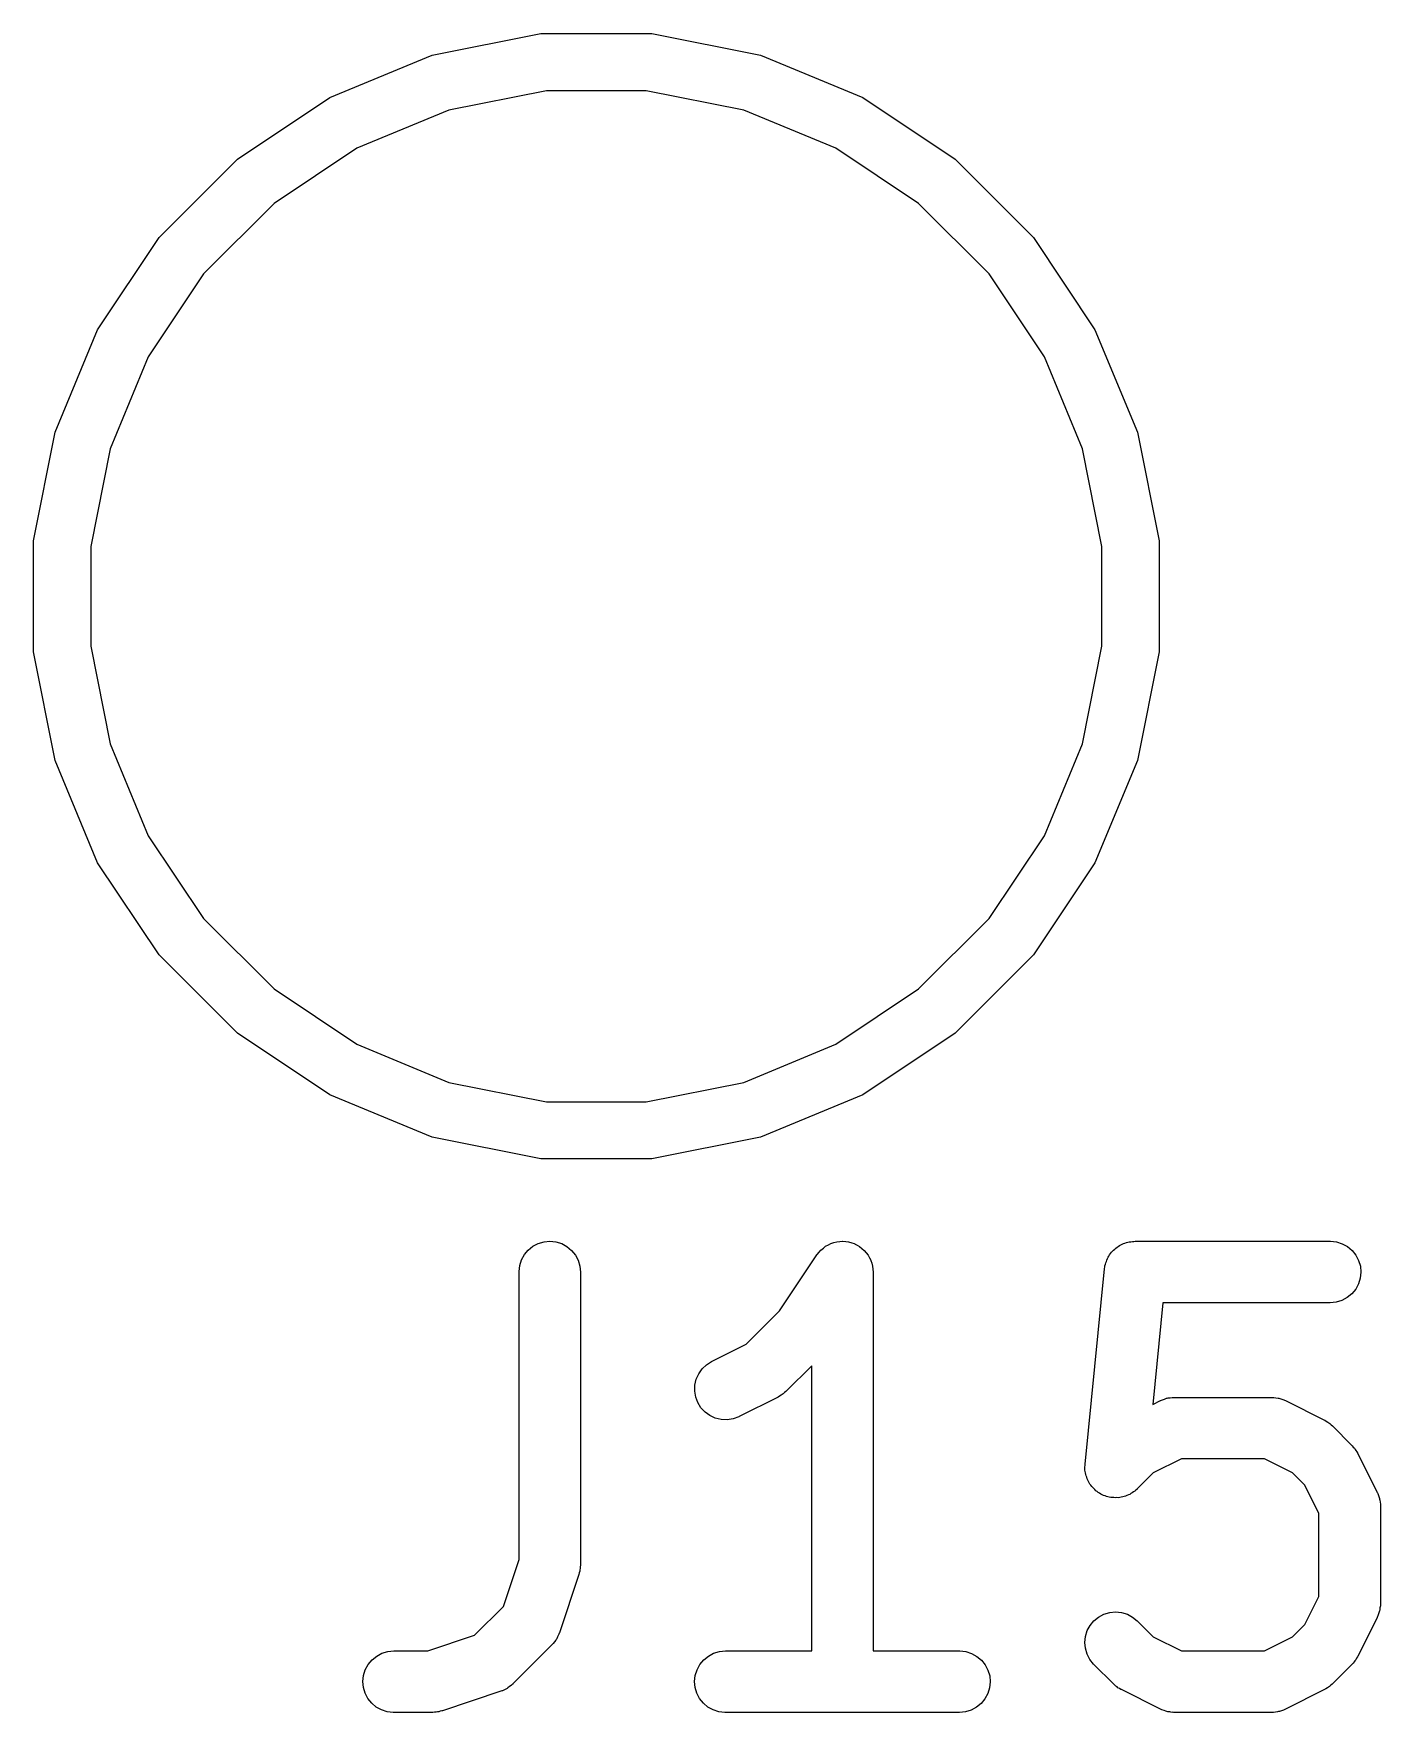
# Model space of a CAD drawing. Extents: x 4.1 to 76.2, y 7.7 to 62.
# Drawn here: x 19.048 to 22.335, y 20.288 to 24.386 of the extents above; entities that cross this region are included whole.
import ezdxf

# ---------------------------------------------------------------- set-up
doc = ezdxf.new("R2010")
doc.units = 0
doc.layers.add('BLACK', color=7, linetype='CONTINUOUS')

msp = doc.modelspace()

# ---------------------------------------------------------------- linework, layer by layer
at = {"layer": 'BLACK', "linetype": 'CONTINUOUS'}
for p, q in [((20.021, 24.333), (20.2863, 24.3858)), ((20.2863, 24.3858), (20.5569, 24.3858)), ((20.5569, 24.3858), (20.8222, 24.333)), ((19.7711, 24.2295), (20.021, 24.333)), ((20.8222, 24.333), (21.0721, 24.2295)), ((19.5461, 24.0792), (19.7711, 24.2295)), ((20.3001, 24.2464), (20.0616, 24.199)), ((20.5431, 24.2464), (20.3001, 24.2464)), ((20.7816, 24.199), (20.5431, 24.2464)), ((21.0721, 24.2295), (21.2971, 24.0792)), ((20.0616, 24.199), (19.8371, 24.106)), ((21.0061, 24.106), (20.7816, 24.199)), ((19.8371, 24.106), (19.635, 23.9709)), ((21.2082, 23.9709), (21.0061, 24.106)), ((19.3548, 23.8879), (19.5461, 24.0792)), ((21.2971, 24.0792), (21.4884, 23.8879)), ((19.635, 23.9709), (19.4631, 23.799)), ((21.3801, 23.799), (21.2082, 23.9709)), ((19.2045, 23.6629), (19.3548, 23.8879)), ((21.4884, 23.8879), (21.6387, 23.6629)), ((19.4631, 23.799), (19.328, 23.5969)), ((21.5152, 23.5969), (21.3801, 23.799)), ((19.101, 23.413), (19.2045, 23.6629)), ((21.6387, 23.6629), (21.7422, 23.413)), ((19.328, 23.5969), (19.235, 23.3724)), ((21.6082, 23.3724), (21.5152, 23.5969)), ((19.0482, 23.1477), (19.101, 23.413)), ((21.7422, 23.413), (21.795, 23.1477)), ((19.235, 23.3724), (19.1876, 23.1339)), ((21.6556, 23.1339), (21.6082, 23.3724)), ((19.0482, 22.8771), (19.0482, 23.1477)), ((19.1876, 23.1339), (19.1876, 22.8909)), ((21.6556, 22.8909), (21.6556, 23.1339)), ((21.795, 23.1477), (21.795, 22.8771)), ((19.101, 22.6118), (19.0482, 22.8771)), ((19.1876, 22.8909), (19.235, 22.6524)), ((21.6082, 22.6524), (21.6556, 22.8909)), ((21.795, 22.8771), (21.7422, 22.6118)), ((19.235, 22.6524), (19.328, 22.4279)), ((21.5152, 22.4279), (21.6082, 22.6524)), ((19.2045, 22.3619), (19.101, 22.6118)), ((21.7422, 22.6118), (21.6387, 22.3619)), ((19.328, 22.4279), (19.4631, 22.2258)), ((21.3801, 22.2258), (21.5152, 22.4279)), ((19.3548, 22.1369), (19.2045, 22.3619)), ((21.6387, 22.3619), (21.4884, 22.1369)), ((19.4631, 22.2258), (19.635, 22.0539)), ((21.2082, 22.0539), (21.3801, 22.2258)), ((19.5461, 21.9456), (19.3548, 22.1369)), ((21.4884, 22.1369), (21.2971, 21.9456)), ((19.635, 22.0539), (19.8371, 21.9188)), ((21.0061, 21.9188), (21.2082, 22.0539)), ((19.7711, 21.7953), (19.5461, 21.9456)), ((21.2971, 21.9456), (21.0721, 21.7953)), ((19.8371, 21.9188), (20.0616, 21.8258)), ((20.7816, 21.8258), (21.0061, 21.9188)), ((20.0616, 21.8258), (20.3001, 21.7784)), ((20.5431, 21.7784), (20.7816, 21.8258)), ((20.021, 21.6918), (19.7711, 21.7953)), ((20.3001, 21.7784), (20.5431, 21.7784)), ((21.0721, 21.7953), (20.8222, 21.6918)), ((20.2863, 21.639), (20.021, 21.6918)), ((20.8222, 21.6918), (20.5569, 21.639)), ((20.5569, 21.639), (20.2863, 21.639)), ((20.267, 21.4257), (20.2799, 21.4325)), ((20.2799, 21.4325), (20.294, 21.4366)), ((20.294, 21.4366), (20.3086, 21.4379)), ((20.3086, 21.4379), (20.3231, 21.4364)), ((20.3231, 21.4364), (20.3371, 21.4321)), ((20.3371, 21.4321), (20.35, 21.4251)), ((20.9882, 21.4293), (20.9942, 21.4325)), ((20.9942, 21.4325), (20.9943, 21.4325)), ((20.9943, 21.4325), (21.0016, 21.4346)), ((20.9943, 21.4325), (20.9943, 21.4325)), ((21.0016, 21.4346), (21.0083, 21.4366)), ((21.0083, 21.4366), (21.0083, 21.4366)), ((21.0083, 21.4366), (21.0084, 21.4366)), ((21.0084, 21.4366), (21.0156, 21.4373)), ((21.0156, 21.4373), (21.0228, 21.4379)), ((21.0228, 21.4379), (21.0229, 21.4379)), ((21.0229, 21.4379), (21.023, 21.4379)), ((21.023, 21.4379), (21.0304, 21.4371)), ((21.0304, 21.4371), (21.0374, 21.4364)), ((21.0374, 21.4364), (21.0375, 21.4364)), ((21.0375, 21.4364), (21.0375, 21.4364)), ((21.0375, 21.4364), (21.0449, 21.4341)), ((21.0449, 21.4341), (21.0514, 21.4321)), ((21.0514, 21.4321), (21.0514, 21.432)), ((21.7051, 21.4307), (21.708, 21.4323)), ((21.708, 21.4323), (21.7119, 21.4334)), ((21.7119, 21.4334), (21.7156, 21.4349)), ((21.7156, 21.4349), (21.7188, 21.4355)), ((21.7188, 21.4355), (21.722, 21.4365)), ((21.722, 21.4365), (21.726, 21.4369)), ((21.726, 21.4369), (21.73, 21.4376)), ((21.73, 21.4376), (21.7333, 21.4376)), ((21.7333, 21.4376), (21.7366, 21.4379)), ((21.7366, 21.4379), (22.2128, 21.4379)), ((22.2128, 21.4379), (22.2138, 21.4379)), ((22.2138, 21.4379), (22.2284, 21.4363)), ((22.2284, 21.4363), (22.2423, 21.4319)), ((20.2347, 21.3785), (20.2391, 21.3925)), ((20.2391, 21.3925), (20.2462, 21.4053)), ((20.2462, 21.4053), (20.2556, 21.4165)), ((20.2556, 21.4165), (20.267, 21.4257)), ((20.35, 21.4251), (20.3613, 21.4158)), ((20.3613, 21.4158), (20.3705, 21.4044)), ((20.3705, 21.4044), (20.3774, 21.3915)), ((20.3774, 21.3915), (20.3816, 21.3775)), ((20.8688, 21.2678), (20.9599, 21.4045)), ((20.9599, 21.4045), (20.9604, 21.4053)), ((20.9604, 21.4053), (20.9605, 21.4054)), ((20.9604, 21.4053), (20.9604, 21.4053)), ((20.9604, 21.4053), (20.9604, 21.4053)), ((20.9605, 21.4054), (20.9654, 21.4112)), ((20.9654, 21.4112), (20.9698, 21.4165)), ((20.9698, 21.4165), (20.9699, 21.4165)), ((20.9699, 21.4166), (20.9758, 21.4213)), ((20.9699, 21.4165), (20.9699, 21.4166)), ((20.9758, 21.4213), (20.9813, 21.4257)), ((20.9813, 21.4257), (20.9813, 21.4257)), ((20.9813, 21.4257), (20.9814, 21.4257)), ((20.9814, 21.4257), (20.9882, 21.4293)), ((21.0514, 21.432), (21.0515, 21.432)), ((21.0515, 21.432), (21.058, 21.4285)), ((21.058, 21.4285), (21.0643, 21.4251)), ((21.0643, 21.4251), (21.0643, 21.4251)), ((21.0643, 21.4251), (21.0644, 21.425)), ((21.0644, 21.425), (21.0699, 21.4204)), ((21.0699, 21.4204), (21.0755, 21.4158)), ((21.0755, 21.4158), (21.0756, 21.4157)), ((21.0756, 21.4157), (21.0756, 21.4157)), ((21.0756, 21.4157), (21.0802, 21.41)), ((21.0802, 21.41), (21.0848, 21.4044)), ((21.0848, 21.4044), (21.0848, 21.4044)), ((21.0848, 21.4044), (21.0849, 21.4043)), ((21.0849, 21.4043), (21.0884, 21.3976)), ((21.0884, 21.3976), (21.0917, 21.3915)), ((21.0917, 21.3915), (21.0917, 21.3914)), ((21.0917, 21.3914), (21.0917, 21.3914)), ((21.0917, 21.3914), (21.0939, 21.3842)), ((21.6665, 21.3888), (21.6675, 21.392)), ((21.6675, 21.392), (21.6694, 21.3955)), ((21.6694, 21.3955), (21.671, 21.3992)), ((21.671, 21.3992), (21.6728, 21.4019)), ((21.6728, 21.4019), (21.6744, 21.4049)), ((21.6744, 21.4049), (21.677, 21.4079)), ((21.677, 21.4079), (21.6792, 21.4112)), ((21.6792, 21.4112), (21.6816, 21.4136)), ((21.6816, 21.4136), (21.6838, 21.4161)), ((21.6838, 21.4161), (21.6869, 21.4187)), ((21.6869, 21.4187), (21.6897, 21.4215)), ((21.6897, 21.4215), (21.6925, 21.4233)), ((21.6925, 21.4233), (21.6951, 21.4254)), ((21.6951, 21.4254), (21.6986, 21.4273)), ((21.6986, 21.4273), (21.702, 21.4295)), ((21.702, 21.4295), (21.7051, 21.4307)), ((22.2423, 21.4319), (22.2552, 21.4248)), ((22.2552, 21.4248), (22.2664, 21.4154)), ((22.2664, 21.4154), (22.2756, 21.404)), ((22.2756, 21.404), (22.2823, 21.391)), ((20.233, 21.364), (20.2347, 21.3785)), ((20.233, 21.3629), (20.233, 21.364)), ((20.233, 20.6608), (20.233, 21.3629)), ((20.3816, 21.3775), (20.383, 21.3629)), ((20.383, 21.3629), (20.383, 20.6486)), ((21.0939, 21.3842), (21.0959, 21.3775)), ((21.0959, 21.3775), (21.0959, 21.3774)), ((21.0959, 21.3774), (21.0959, 21.3774)), ((21.0959, 21.3774), (21.0966, 21.3701)), ((21.0966, 21.3701), (21.0973, 21.3629)), ((21.0973, 21.3629), (21.0973, 20.4379)), ((21.6144, 20.8942), (21.662, 21.3704)), ((21.662, 21.3704), (21.6621, 21.3714)), ((21.6621, 21.3714), (21.6628, 21.3747)), ((21.6628, 21.3747), (21.6631, 21.378)), ((21.6631, 21.378), (21.6643, 21.3818)), ((21.6643, 21.3818), (21.6652, 21.3857)), ((21.6652, 21.3857), (21.6665, 21.3888)), ((22.2823, 21.391), (22.2865, 21.377)), ((22.2878, 21.3624), (22.2863, 21.3478)), ((22.2865, 21.377), (22.2878, 21.3624)), ((22.2656, 21.3097), (22.2543, 21.3005)), ((22.275, 21.321), (22.2656, 21.3097)), ((22.2819, 21.3339), (22.275, 21.321)), ((22.2863, 21.3478), (22.2819, 21.3339)), ((21.8045, 21.2879), (21.7797, 21.0397)), ((22.2128, 21.2879), (21.8045, 21.2879)), ((22.2274, 21.2893), (22.2128, 21.2879)), ((22.2414, 21.2936), (22.2274, 21.2893)), ((22.2543, 21.3005), (22.2414, 21.2936)), ((20.7874, 21.1865), (20.8688, 21.2678)), ((20.7031, 21.1443), (20.7874, 21.1865)), ((20.6655, 21.1012), (20.6715, 21.1145)), ((20.6715, 21.1145), (20.68, 21.1264)), ((20.68, 21.1264), (20.6907, 21.1365)), ((20.6907, 21.1365), (20.7031, 21.1443)), ((20.9473, 21.1342), (20.8849, 21.0718)), ((20.9473, 20.4379), (20.9473, 21.1342)), ((20.6618, 21.0723), (20.6622, 21.0869)), ((20.6642, 21.0578), (20.6618, 21.0723)), ((20.6622, 21.0869), (20.6655, 21.1012)), ((20.8751, 21.0639), (20.8727, 21.0619)), ((20.8778, 21.0655), (20.8751, 21.0639)), ((20.8808, 21.0684), (20.8778, 21.0655)), ((20.8841, 21.0711), (20.8808, 21.0684)), ((20.8849, 21.0718), (20.8841, 21.0711)), ((20.6693, 21.0441), (20.6642, 21.0578)), ((20.677, 21.0317), (20.6693, 21.0441)), ((20.687, 21.021), (20.677, 21.0317)), ((20.8654, 21.0577), (20.7701, 21.0101)), ((20.869, 21.06), (20.8654, 21.0577)), ((20.8727, 21.0619), (20.869, 21.06)), ((21.7797, 21.0397), (21.7983, 21.049)), ((21.7983, 21.049), (21.7992, 21.0495)), ((21.7992, 21.0495), (21.8013, 21.0503)), ((21.8013, 21.0503), (21.8033, 21.0513)), ((21.8033, 21.0513), (21.8082, 21.0528)), ((21.8082, 21.0528), (21.813, 21.0546)), ((21.813, 21.0546), (21.8152, 21.0549)), ((21.8152, 21.0549), (21.8173, 21.0555)), ((21.8173, 21.0555), (21.8224, 21.056)), ((21.8224, 21.056), (21.8274, 21.0568)), ((21.8274, 21.0568), (21.8296, 21.0568)), ((21.8296, 21.0568), (21.8318, 21.057)), ((21.8318, 21.057), (22.0699, 21.057)), ((22.0699, 21.057), (22.071, 21.057)), ((22.071, 21.057), (22.0732, 21.0567)), ((22.0732, 21.0567), (22.0754, 21.0568)), ((22.0754, 21.0568), (22.0804, 21.0559)), ((22.0804, 21.0559), (22.0855, 21.0553)), ((22.0855, 21.0553), (22.0876, 21.0547)), ((22.0876, 21.0547), (22.0898, 21.0543)), ((22.0898, 21.0543), (22.0946, 21.0525)), ((22.0946, 21.0525), (22.0995, 21.0509)), ((22.0995, 21.0509), (22.1014, 21.0498)), ((22.1014, 21.0498), (22.1035, 21.049)), ((22.1035, 21.049), (22.1987, 21.0014)), ((20.6988, 21.0124), (20.687, 21.021)), ((20.7121, 21.0063), (20.6988, 21.0124)), ((20.7264, 21.0029), (20.7121, 21.0063)), ((20.741, 21.0023), (20.7264, 21.0029)), ((20.7555, 21.0046), (20.741, 21.0023)), ((20.7692, 21.0097), (20.7555, 21.0046)), ((20.7701, 21.0101), (20.7692, 21.0097)), ((22.1987, 21.0014), (22.1997, 21.001)), ((22.1997, 21.001), (22.2032, 20.9987)), ((22.2032, 20.9987), (22.2069, 20.9967)), ((22.2069, 20.9967), (22.2093, 20.9947)), ((22.2093, 20.9947), (22.2119, 20.993)), ((22.2119, 20.993), (22.215, 20.9901)), ((22.215, 20.9901), (22.2182, 20.9874)), ((22.2182, 20.9874), (22.2658, 20.9398)), ((21.8496, 20.907), (21.781, 20.8727)), ((22.0522, 20.907), (21.8496, 20.907)), ((22.1208, 20.8727), (22.0522, 20.907)), ((22.2658, 20.9398), (22.2666, 20.939)), ((22.2666, 20.939), (22.2692, 20.9357)), ((22.2692, 20.9357), (22.2721, 20.9327)), ((22.2721, 20.9327), (22.2738, 20.93)), ((22.2738, 20.93), (22.2757, 20.9276)), ((22.2757, 20.9276), (22.2776, 20.9238)), ((22.2776, 20.9238), (22.2799, 20.9203)), ((22.2799, 20.9203), (22.3275, 20.825)), ((21.614, 20.887), (21.6144, 20.8906)), ((21.6143, 20.8833), (21.614, 20.887)), ((21.6143, 20.8796), (21.6143, 20.8833)), ((21.615, 20.876), (21.6143, 20.8796)), ((21.6144, 20.8906), (21.6144, 20.8942)), ((21.6154, 20.8724), (21.615, 20.876)), ((21.6164, 20.8688), (21.6154, 20.8724)), ((21.6171, 20.8652), (21.6164, 20.8688)), ((21.6185, 20.8619), (21.6171, 20.8652)), ((21.6195, 20.8584), (21.6185, 20.8619)), ((21.6213, 20.8551), (21.6195, 20.8584)), ((21.781, 20.8727), (21.742, 20.8337)), ((22.1512, 20.8423), (22.1208, 20.8727)), ((21.6227, 20.8516), (21.6213, 20.8551)), ((21.6247, 20.8486), (21.6227, 20.8516)), ((21.6264, 20.8454), (21.6247, 20.8486)), ((21.6287, 20.8425), (21.6264, 20.8454)), ((21.6308, 20.8394), (21.6287, 20.8425)), ((21.6333, 20.8369), (21.6308, 20.8394)), ((21.6356, 20.8341), (21.6333, 20.8369)), ((21.6384, 20.8317), (21.6356, 20.8341)), ((21.6411, 20.829), (21.6384, 20.8317)), ((21.6441, 20.827), (21.6411, 20.829)), ((21.6468, 20.8247), (21.6441, 20.827)), ((21.6501, 20.8229), (21.6468, 20.8247)), ((21.6532, 20.8208), (21.6501, 20.8229)), ((21.6565, 20.8194), (21.6532, 20.8208)), ((21.6597, 20.8177), (21.6565, 20.8194)), ((21.6632, 20.8166), (21.6597, 20.8177)), ((21.7202, 20.8188), (21.7168, 20.8171)), ((21.7236, 20.8202), (21.7202, 20.8188)), ((21.7266, 20.8222), (21.7236, 20.8202)), ((21.7298, 20.8238), (21.7266, 20.8222)), ((21.7327, 20.8262), (21.7298, 20.8238)), ((21.7359, 20.8282), (21.7327, 20.8262)), ((21.7385, 20.8307), (21.7359, 20.8282)), ((21.7413, 20.833), (21.7385, 20.8307)), ((21.742, 20.8337), (21.7413, 20.833)), ((22.1854, 20.7738), (22.1512, 20.8423)), ((22.3275, 20.825), (22.328, 20.8241)), ((22.328, 20.8241), (22.3287, 20.822)), ((22.3287, 20.822), (22.3298, 20.8201)), ((22.3298, 20.8201), (22.3312, 20.8152)), ((21.6667, 20.8151), (21.6632, 20.8166)), ((21.6702, 20.8144), (21.6667, 20.8151)), ((21.6737, 20.8133), (21.6702, 20.8144)), ((21.6774, 20.8129), (21.6737, 20.8133)), ((21.681, 20.8122), (21.6774, 20.8129)), ((21.6846, 20.8121), (21.681, 20.8122)), ((21.6882, 20.8117), (21.6846, 20.8121)), ((21.6919, 20.8121), (21.6882, 20.8117)), ((21.6956, 20.812), (21.6919, 20.8121)), ((21.6992, 20.8127), (21.6956, 20.812)), ((21.7028, 20.813), (21.6992, 20.8127)), ((21.7064, 20.814), (21.7028, 20.813)), ((21.71, 20.8147), (21.7064, 20.814)), ((21.7134, 20.8161), (21.71, 20.8147)), ((21.7168, 20.8171), (21.7134, 20.8161)), ((22.3312, 20.8152), (22.333, 20.8104)), ((22.333, 20.8104), (22.3333, 20.8082)), ((22.3333, 20.8082), (22.334, 20.8061)), ((22.334, 20.8061), (22.3345, 20.801)), ((22.3345, 20.801), (22.3353, 20.7959)), ((22.3353, 20.7959), (22.3352, 20.7937)), ((22.3352, 20.7937), (22.3354, 20.7915)), ((22.3354, 20.7915), (22.3354, 20.5534)), ((22.1854, 20.5711), (22.1854, 20.7738)), ((20.1949, 20.5463), (20.233, 20.6608)), ((20.3792, 20.6249), (20.3316, 20.4821)), ((20.3801, 20.629), (20.3792, 20.6249)), ((20.3814, 20.633), (20.3801, 20.629)), ((20.3817, 20.6361), (20.3814, 20.633)), ((20.3824, 20.6392), (20.3817, 20.6361)), ((20.3826, 20.6434), (20.3824, 20.6392)), ((20.383, 20.6476), (20.3826, 20.6434)), ((20.383, 20.6486), (20.383, 20.6476)), ((20.1247, 20.4761), (20.1949, 20.5463)), ((21.6607, 20.5276), (21.6747, 20.5318)), ((21.6747, 20.5318), (21.6892, 20.5332)), ((21.6892, 20.5332), (21.7038, 20.5317)), ((21.7038, 20.5317), (21.7178, 20.5274)), ((22.1512, 20.5026), (22.1854, 20.5711)), ((22.3327, 20.5335), (22.3309, 20.5287)), ((22.3331, 20.5357), (22.3327, 20.5335)), ((22.3338, 20.5378), (22.3331, 20.5357)), ((22.3343, 20.5429), (22.3338, 20.5378)), ((22.3352, 20.5479), (22.3343, 20.5429)), ((22.3354, 20.5523), (22.3352, 20.5502)), ((22.3352, 20.5502), (22.3352, 20.5479)), ((22.3354, 20.5534), (22.3354, 20.5523)), ((21.6199, 20.4875), (21.627, 20.5003)), ((21.627, 20.5003), (21.6363, 20.5116)), ((21.6363, 20.5116), (21.6477, 20.5208)), ((21.6477, 20.5208), (21.6607, 20.5276)), ((21.7178, 20.5274), (21.7307, 20.5205)), ((21.7307, 20.5205), (21.742, 20.5112)), ((21.742, 20.5112), (21.781, 20.4722)), ((22.1208, 20.4722), (22.1512, 20.5026)), ((22.3275, 20.5199), (22.2799, 20.4246)), ((22.3283, 20.5219), (22.3275, 20.5199)), ((22.3294, 20.5238), (22.3283, 20.5219)), ((22.3309, 20.5287), (22.3294, 20.5238)), ((20.0102, 20.4379), (20.1247, 20.4761)), ((20.3134, 20.4527), (20.2182, 20.3575)), ((20.3149, 20.4544), (20.3134, 20.4527)), ((20.3165, 20.4559), (20.3149, 20.4544)), ((20.3195, 20.4601), (20.3165, 20.4559)), ((20.3227, 20.4641), (20.3195, 20.4601)), ((20.3238, 20.466), (20.3227, 20.4641)), ((20.3251, 20.4678), (20.3238, 20.466)), ((20.3272, 20.4724), (20.3251, 20.4678)), ((20.3297, 20.477), (20.3272, 20.4724)), ((20.3303, 20.4791), (20.3297, 20.477)), ((20.3312, 20.4811), (20.3303, 20.4791)), ((20.3316, 20.4821), (20.3312, 20.4811)), ((21.614, 20.4589), (21.6156, 20.4735)), ((21.6153, 20.4444), (21.614, 20.4589)), ((21.6156, 20.4735), (21.6199, 20.4875)), ((21.781, 20.4722), (21.8496, 20.4379)), ((22.0522, 20.4379), (22.1208, 20.4722)), ((19.8649, 20.4049), (19.8742, 20.4161)), ((19.8742, 20.4161), (19.8856, 20.4254)), ((19.8856, 20.4254), (19.8985, 20.4323)), ((19.8985, 20.4323), (19.9125, 20.4365)), ((19.9125, 20.4365), (19.9271, 20.4379)), ((19.9271, 20.4379), (20.0102, 20.4379)), ((20.6744, 20.4049), (20.6838, 20.4161)), ((20.6838, 20.4161), (20.6951, 20.4254)), ((20.6951, 20.4254), (20.708, 20.4323)), ((20.708, 20.4323), (20.722, 20.4365)), ((20.722, 20.4365), (20.7366, 20.4379)), ((20.7366, 20.4379), (20.9473, 20.4379)), ((21.0973, 20.4379), (21.308, 20.4379)), ((21.308, 20.4379), (21.3091, 20.4379)), ((21.3091, 20.4379), (21.3236, 20.4363)), ((21.3236, 20.4363), (21.3376, 20.4319)), ((21.3376, 20.4319), (21.3504, 20.4248)), ((21.3504, 20.4248), (21.3616, 20.4154)), ((21.3616, 20.4154), (21.3708, 20.404)), ((21.6194, 20.4303), (21.6153, 20.4444)), ((21.6261, 20.4173), (21.6194, 20.4303)), ((21.6352, 20.4059), (21.6261, 20.4173)), ((21.8496, 20.4379), (22.0522, 20.4379)), ((22.2685, 20.4084), (22.2658, 20.4051)), ((22.2714, 20.4114), (22.2685, 20.4084)), ((22.2731, 20.414), (22.2714, 20.4114)), ((22.2751, 20.4164), (22.2731, 20.414)), ((22.2771, 20.4201), (22.2751, 20.4164)), ((22.2794, 20.4237), (22.2771, 20.4201)), ((22.2799, 20.4246), (22.2794, 20.4237)), ((19.8521, 20.3634), (19.8536, 20.378)), ((19.8536, 20.378), (19.8579, 20.392)), ((19.8579, 20.392), (19.8649, 20.4049)), ((20.6616, 20.3634), (20.6631, 20.378)), ((20.6631, 20.378), (20.6675, 20.392)), ((20.6675, 20.392), (20.6744, 20.4049)), ((21.3708, 20.404), (21.3776, 20.391)), ((21.3776, 20.391), (21.3817, 20.377)), ((21.3817, 20.377), (21.383, 20.3624)), ((21.636, 20.4051), (21.6352, 20.4059)), ((21.6836, 20.3575), (21.636, 20.4051)), ((22.2658, 20.4051), (22.2182, 20.3575)), ((19.8534, 20.3489), (19.8521, 20.3634)), ((19.8575, 20.3348), (19.8534, 20.3489)), ((19.8643, 20.3219), (19.8575, 20.3348)), ((20.1889, 20.3394), (20.046, 20.2918)), ((20.1909, 20.3403), (20.1889, 20.3394)), ((20.193, 20.3409), (20.1909, 20.3403)), ((20.1976, 20.3433), (20.193, 20.3409)), ((20.2023, 20.3453), (20.1976, 20.3433)), ((20.2041, 20.3466), (20.2023, 20.3453)), ((20.206, 20.3476), (20.2041, 20.3466)), ((20.21, 20.3508), (20.206, 20.3476)), ((20.2142, 20.3538), (20.21, 20.3508)), ((20.2157, 20.3554), (20.2142, 20.3538)), ((20.2175, 20.3568), (20.2157, 20.3554)), ((20.2182, 20.3575), (20.2175, 20.3568)), ((20.6629, 20.3489), (20.6616, 20.3634)), ((20.6671, 20.3348), (20.6629, 20.3489)), ((20.6738, 20.3219), (20.6671, 20.3348)), ((21.3772, 20.3339), (21.3702, 20.321)), ((21.3815, 20.3478), (21.3772, 20.3339)), ((21.383, 20.3624), (21.3815, 20.3478)), ((21.6868, 20.3548), (21.6836, 20.3575)), ((21.6899, 20.3519), (21.6868, 20.3548)), ((21.6925, 20.3502), (21.6899, 20.3519)), ((21.6949, 20.3482), (21.6925, 20.3502)), ((21.6986, 20.3462), (21.6949, 20.3482)), ((21.7021, 20.3439), (21.6986, 20.3462)), ((21.7031, 20.3435), (21.7021, 20.3439)), ((21.7983, 20.2958), (21.7031, 20.3435)), ((22.1987, 20.3435), (22.1035, 20.2958)), ((22.2023, 20.3457), (22.1987, 20.3435)), ((22.206, 20.3476), (22.2023, 20.3457)), ((22.2085, 20.3496), (22.206, 20.3476)), ((22.2111, 20.3512), (22.2085, 20.3496)), ((22.2142, 20.3541), (22.2111, 20.3512)), ((22.2175, 20.3568), (22.2142, 20.3541)), ((22.2182, 20.3575), (22.2175, 20.3568)), ((19.8735, 20.3104), (19.8643, 20.3219)), ((19.8847, 20.301), (19.8735, 20.3104)), ((19.8975, 20.294), (19.8847, 20.301)), ((19.9115, 20.2896), (19.8975, 20.294)), ((19.926, 20.2879), (19.9115, 20.2896)), ((19.9271, 20.2879), (19.926, 20.2879)), ((20.0223, 20.2879), (19.9271, 20.2879)), ((20.0265, 20.2883), (20.0223, 20.2879)), ((20.0307, 20.2884), (20.0265, 20.2883)), ((20.0338, 20.289), (20.0307, 20.2884)), ((20.0369, 20.2893), (20.0338, 20.289)), ((20.0409, 20.2906), (20.0369, 20.2893)), ((20.045, 20.2914), (20.0409, 20.2906)), ((20.046, 20.2918), (20.045, 20.2914)), ((20.683, 20.3104), (20.6738, 20.3219)), ((20.6942, 20.301), (20.683, 20.3104)), ((20.7071, 20.294), (20.6942, 20.301)), ((20.721, 20.2896), (20.7071, 20.294)), ((20.7356, 20.2879), (20.721, 20.2896)), ((20.7366, 20.2879), (20.7356, 20.2879)), ((21.308, 20.2879), (20.7366, 20.2879)), ((21.3226, 20.2893), (21.308, 20.2879)), ((21.3366, 20.2936), (21.3226, 20.2893)), ((21.3495, 20.3005), (21.3366, 20.2936)), ((21.3609, 20.3097), (21.3495, 20.3005)), ((21.3702, 20.321), (21.3609, 20.3097)), ((21.8004, 20.295), (21.7983, 20.2958)), ((21.8023, 20.294), (21.8004, 20.295)), ((21.8072, 20.2924), (21.8023, 20.294)), ((21.812, 20.2906), (21.8072, 20.2924)), ((21.8142, 20.2902), (21.812, 20.2906)), ((21.8163, 20.2896), (21.8142, 20.2902)), ((21.8213, 20.289), (21.8163, 20.2896)), ((21.8264, 20.2881), (21.8213, 20.289)), ((21.8286, 20.2882), (21.8264, 20.2881)), ((21.8308, 20.2879), (21.8286, 20.2882)), ((21.8318, 20.2879), (21.8308, 20.2879)), ((22.0699, 20.2879), (21.8318, 20.2879)), ((22.0721, 20.2881), (22.0699, 20.2879)), ((22.0743, 20.288), (22.0721, 20.2881)), ((22.0794, 20.2888), (22.0743, 20.288)), ((22.0845, 20.2893), (22.0794, 20.2888)), ((22.0866, 20.29), (22.0845, 20.2893)), ((22.0888, 20.2903), (22.0866, 20.29)), ((22.0936, 20.2921), (22.0888, 20.2903)), ((22.0985, 20.2936), (22.0936, 20.2921)), ((22.1005, 20.2946), (22.0985, 20.2936)), ((22.1025, 20.2954), (22.1005, 20.2946)), ((22.1035, 20.2958), (22.1025, 20.2954))]:
    msp.add_line(p, q, dxfattribs=at)

doc.saveas('drawing.dxf')
